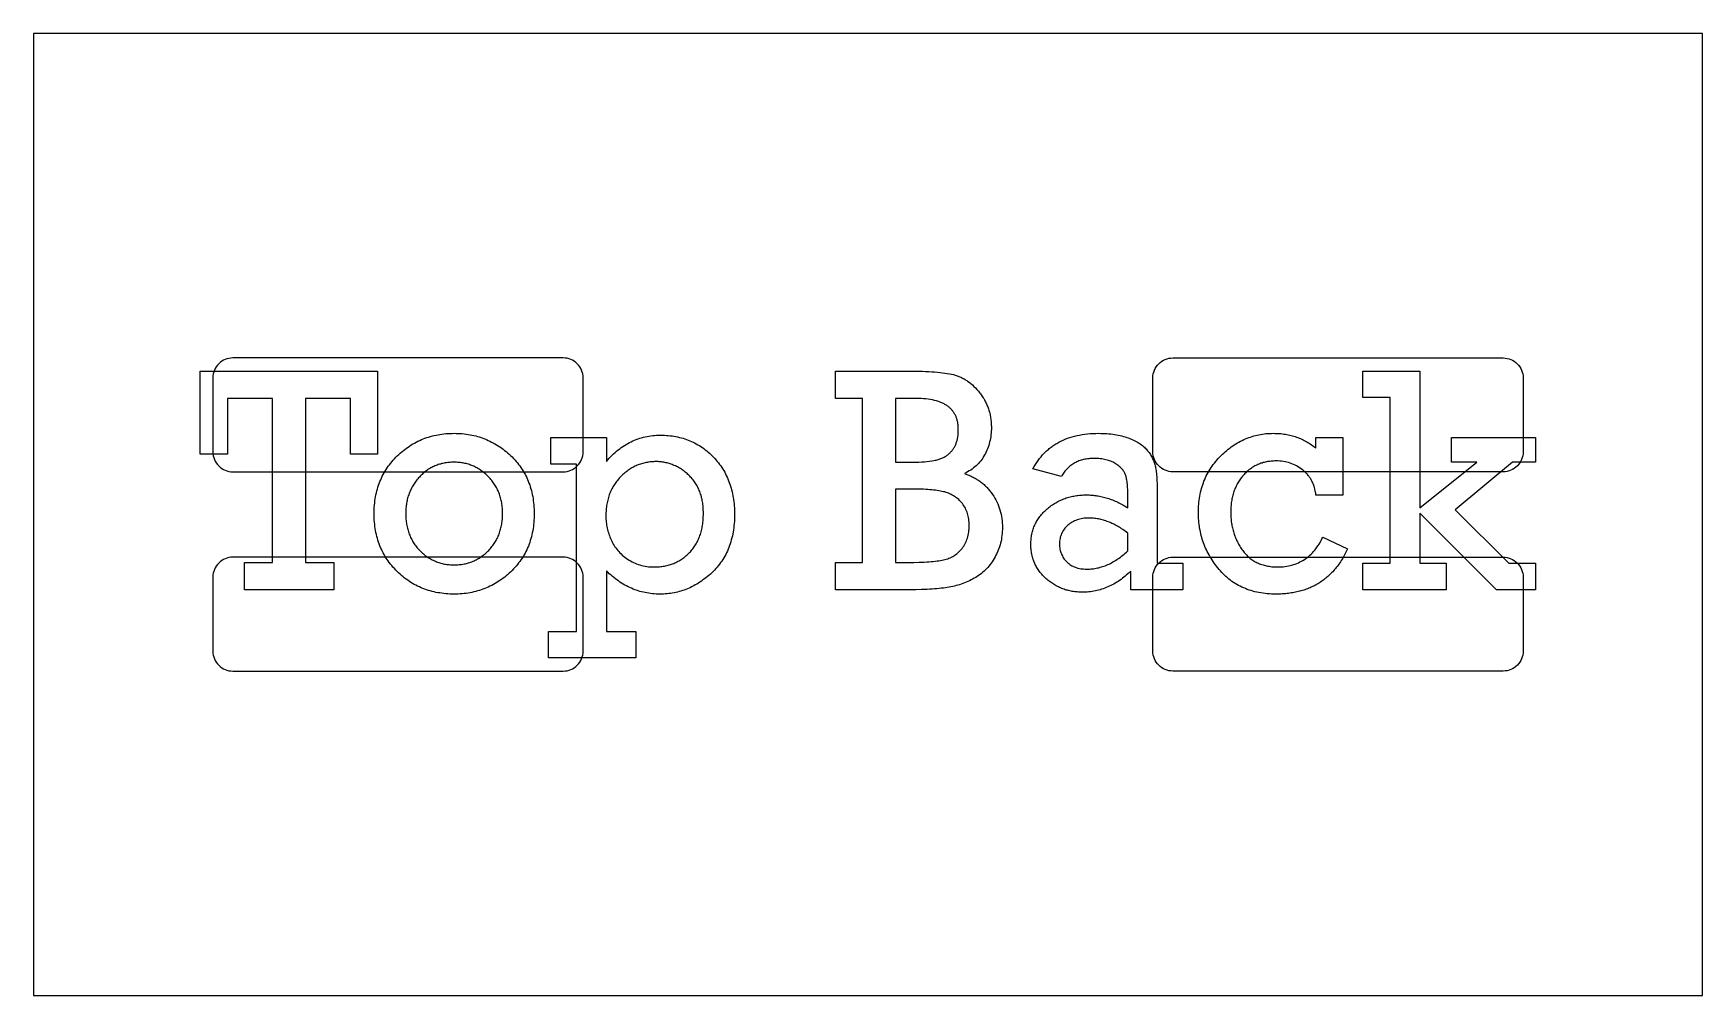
# Model space of a CAD drawing. Extents: x 1 to 138, y 1 to 97.
# Drawn here: x 115.2 to 138.27, y 13.87 to 27.18 of the extents above; entities that cross this region are included whole.
import ezdxf

# ---------------------------------------------------------------- set-up
doc = ezdxf.new("R2010")
doc.units = 0
doc.layers.add('_XREF_-_SIDE_-_01', color=1, linetype='CONTINUOUS')

msp = doc.modelspace()

# ---------------------------------------------------------------- linework, layer by layer
at = {"layer": '_XREF_-_SIDE_-_01'}
for points in [[(115.196, 13.872), (138.271, 13.872), (138.271, 27.181), (115.196, 27.181)], [(118.501, 19.865), (118.501, 22.132), (117.877, 22.132), (117.877, 21.36), (117.503, 21.36), (117.503, 22.511), (119.954, 22.511), (119.954, 21.36), (119.58, 21.36), (119.58, 22.132), (118.958, 22.132), (118.958, 19.865), (119.351, 19.865), (119.351, 19.486), (118.114, 19.486), (118.114, 19.865)], [(126.656, 19.865), (126.656, 22.132), (126.284, 22.132), (126.284, 22.511), (127.291, 22.511), (127.342, 22.51), (127.392, 22.51), (127.439, 22.509), (127.486, 22.507), (127.53, 22.506), (127.573, 22.504), (127.615, 22.501), (127.654, 22.498), (127.692, 22.495), (127.729, 22.491), (127.764, 22.487), (127.797, 22.482), (127.829, 22.478), (127.859, 22.472), (127.887, 22.467), (127.914, 22.461), (127.927, 22.457), (127.94, 22.454), (127.952, 22.45), (127.965, 22.446), (127.978, 22.441), (127.99, 22.436), (128.002, 22.431), (128.015, 22.426), (128.027, 22.42), (128.039, 22.414), (128.051, 22.408), (128.063, 22.401), (128.075, 22.395), (128.086, 22.387), (128.098, 22.38), (128.109, 22.372), (128.132, 22.356), (128.154, 22.338), (128.176, 22.319), (128.198, 22.299), (128.219, 22.278), (128.24, 22.256), (128.26, 22.232), (128.28, 22.207), (128.29, 22.194), (128.299, 22.182), (128.309, 22.169), (128.317, 22.155), (128.326, 22.142), (128.334, 22.129), (128.342, 22.115), (128.35, 22.101), (128.357, 22.087), (128.364, 22.073), (128.371, 22.059), (128.377, 22.045), (128.383, 22.03), (128.389, 22.016), (128.394, 22.001), (128.399, 21.986), (128.404, 21.971), (128.409, 21.956), (128.413, 21.941), (128.417, 21.926), (128.42, 21.91), (128.423, 21.894), (128.426, 21.879), (128.429, 21.863), (128.431, 21.847), (128.433, 21.83), (128.435, 21.814), (128.436, 21.797), (128.438, 21.781), (128.438, 21.764), (128.439, 21.747), (128.439, 21.73), (128.439, 21.704), (128.437, 21.678), (128.436, 21.652), (128.433, 21.627), (128.43, 21.602), (128.426, 21.578), (128.421, 21.553), (128.415, 21.53), (128.409, 21.506), (128.402, 21.483), (128.394, 21.46), (128.386, 21.437), (128.377, 21.415), (128.367, 21.393), (128.356, 21.371), (128.344, 21.35), (128.332, 21.329), (128.319, 21.308), (128.306, 21.289), (128.292, 21.27), (128.277, 21.252), (128.261, 21.234), (128.245, 21.217), (128.228, 21.201), (128.21, 21.185), (128.192, 21.17), (128.173, 21.155), (128.153, 21.142), (128.133, 21.129), (128.111, 21.116), (128.09, 21.104), (128.067, 21.093), (128.098, 21.082), (128.128, 21.07), (128.158, 21.056), (128.172, 21.05), (128.186, 21.042), (128.2, 21.035), (128.213, 21.028), (128.227, 21.02), (128.24, 21.012), (128.253, 21.004), (128.266, 20.995), (128.278, 20.986), (128.29, 20.978), (128.302, 20.968), (128.314, 20.959), (128.326, 20.95), (128.337, 20.94), (128.348, 20.93), (128.359, 20.92), (128.37, 20.909), (128.38, 20.898), (128.39, 20.888), (128.4, 20.876), (128.41, 20.865), (128.419, 20.853), (128.429, 20.842), (128.438, 20.83), (128.447, 20.817), (128.455, 20.805), (128.472, 20.78), (128.487, 20.754), (128.501, 20.728), (128.515, 20.701), (128.527, 20.674), (128.538, 20.646), (128.548, 20.618), (128.557, 20.589), (128.565, 20.561), (128.572, 20.531), (128.578, 20.501), (128.583, 20.471), (128.586, 20.44), (128.589, 20.409), (128.591, 20.377), (128.591, 20.345), (128.591, 20.317), (128.59, 20.29), (128.588, 20.263), (128.585, 20.236), (128.581, 20.209), (128.577, 20.183), (128.572, 20.157), (128.566, 20.132), (128.559, 20.106), (128.552, 20.081), (128.543, 20.057), (128.534, 20.033), (128.524, 20.009), (128.514, 19.985), (128.502, 19.962), (128.49, 19.939), (128.477, 19.916), (128.464, 19.894), (128.45, 19.873), (128.435, 19.852), (128.42, 19.833), (128.405, 19.813), (128.389, 19.795), (128.372, 19.777), (128.355, 19.759), (128.338, 19.743), (128.32, 19.727), (128.301, 19.711), (128.282, 19.696), (128.262, 19.682), (128.242, 19.669), (128.222, 19.656), (128.2, 19.644), (128.179, 19.632), (128.158, 19.621), (128.136, 19.61), (128.114, 19.6), (128.092, 19.59), (128.069, 19.581), (128.046, 19.572), (128.023, 19.564), (128, 19.556), (127.976, 19.549), (127.953, 19.543), (127.929, 19.537), (127.904, 19.531), (127.88, 19.526), (127.855, 19.521), (127.83, 19.517), (127.803, 19.513), (127.776, 19.509), (127.747, 19.506), (127.717, 19.503), (127.686, 19.5), (127.653, 19.497), (127.62, 19.495), (127.586, 19.493), (127.55, 19.491), (127.513, 19.49), (127.475, 19.489), (127.396, 19.487), (127.313, 19.486), (126.284, 19.486), (126.284, 19.865)], [(133.95, 19.854), (133.95, 22.143), (133.572, 22.143), (133.572, 22.511), (134.363, 22.511), (134.363, 20.621), (135.15, 21.25), (134.8, 21.25), (134.8, 21.591), (135.963, 21.591), (135.963, 21.25), (135.642, 21.25), (134.852, 20.593), (135.594, 19.854), (135.963, 19.854), (135.963, 19.486), (135.422, 19.486), (134.363, 20.545), (134.363, 19.854), (134.726, 19.854), (134.726, 19.486), (133.572, 19.486), (133.572, 19.854)], [(127.113, 21.252), (127.398, 21.252), (127.438, 21.252), (127.476, 21.254), (127.513, 21.256), (127.548, 21.259), (127.582, 21.263), (127.614, 21.268), (127.645, 21.274), (127.66, 21.277), (127.674, 21.28), (127.689, 21.284), (127.702, 21.288), (127.715, 21.292), (127.728, 21.296), (127.741, 21.301), (127.753, 21.306), (127.765, 21.311), (127.776, 21.316), (127.787, 21.321), (127.798, 21.327), (127.808, 21.333), (127.818, 21.339), (127.827, 21.346), (127.836, 21.352), (127.845, 21.359), (127.853, 21.366), (127.861, 21.373), (127.869, 21.381), (127.876, 21.388), (127.883, 21.396), (127.89, 21.404), (127.897, 21.412), (127.903, 21.421), (127.91, 21.43), (127.916, 21.439), (127.921, 21.448), (127.927, 21.457), (127.932, 21.467), (127.937, 21.476), (127.941, 21.486), (127.946, 21.497), (127.95, 21.507), (127.954, 21.518), (127.958, 21.528), (127.961, 21.539), (127.964, 21.551), (127.97, 21.574), (127.974, 21.598), (127.978, 21.622), (127.98, 21.648), (127.982, 21.675), (127.982, 21.702), (127.982, 21.728), (127.98, 21.754), (127.979, 21.766), (127.977, 21.779), (127.975, 21.791), (127.973, 21.803), (127.971, 21.814), (127.968, 21.826), (127.965, 21.837), (127.962, 21.848), (127.958, 21.859), (127.954, 21.87), (127.95, 21.88), (127.946, 21.89), (127.941, 21.9), (127.936, 21.91), (127.931, 21.919), (127.925, 21.929), (127.919, 21.938), (127.913, 21.947), (127.907, 21.956), (127.9, 21.964), (127.893, 21.972), (127.886, 21.981), (127.878, 21.988), (127.87, 21.996), (127.862, 22.004), (127.854, 22.011), (127.845, 22.018), (127.836, 22.025), (127.827, 22.031), (127.817, 22.038), (127.807, 22.044), (127.797, 22.05), (127.787, 22.056), (127.776, 22.061), (127.765, 22.067), (127.754, 22.072), (127.742, 22.077), (127.731, 22.081), (127.706, 22.09), (127.68, 22.098), (127.653, 22.105), (127.625, 22.112), (127.596, 22.117), (127.566, 22.122), (127.535, 22.126), (127.502, 22.128), (127.468, 22.131), (127.434, 22.132), (127.398, 22.132), (127.113, 22.132)], [(119.906, 20.539), (119.906, 20.569), (119.907, 20.599), (119.909, 20.628), (119.911, 20.658), (119.914, 20.687), (119.917, 20.715), (119.921, 20.743), (119.926, 20.771), (119.931, 20.799), (119.937, 20.826), (119.944, 20.853), (119.951, 20.879), (119.959, 20.905), (119.967, 20.931), (119.976, 20.957), (119.986, 20.982), (119.997, 21.007), (120.008, 21.031), (120.019, 21.055), (120.031, 21.079), (120.044, 21.102), (120.058, 21.126), (120.072, 21.148), (120.087, 21.171), (120.102, 21.193), (120.118, 21.214), (120.135, 21.236), (120.152, 21.257), (120.17, 21.278), (120.189, 21.298), (120.208, 21.318), (120.227, 21.338), (120.248, 21.357), (120.268, 21.375), (120.289, 21.393), (120.31, 21.411), (120.331, 21.428), (120.353, 21.444), (120.375, 21.459), (120.397, 21.474), (120.42, 21.488), (120.442, 21.502), (120.465, 21.515), (120.489, 21.528), (120.512, 21.54), (120.536, 21.551), (120.56, 21.562), (120.585, 21.572), (120.609, 21.581), (120.634, 21.59), (120.659, 21.598), (120.685, 21.606), (120.711, 21.613), (120.737, 21.619), (120.763, 21.625), (120.79, 21.63), (120.816, 21.635), (120.844, 21.639), (120.871, 21.642), (120.899, 21.645), (120.927, 21.647), (120.955, 21.648), (120.984, 21.649), (121.012, 21.65), (121.041, 21.649), (121.069, 21.648), (121.096, 21.647), (121.124, 21.645), (121.151, 21.642), (121.178, 21.639), (121.205, 21.635), (121.232, 21.63), (121.258, 21.625), (121.284, 21.62), (121.31, 21.613), (121.335, 21.606), (121.36, 21.599), (121.385, 21.591), (121.41, 21.582), (121.435, 21.573), (121.459, 21.563), (121.483, 21.552), (121.507, 21.541), (121.53, 21.529), (121.553, 21.517), (121.576, 21.504), (121.599, 21.491), (121.622, 21.477), (121.644, 21.462), (121.666, 21.447), (121.688, 21.431), (121.709, 21.414), (121.731, 21.397), (121.752, 21.379), (121.772, 21.361), (121.793, 21.342), (121.813, 21.323), (121.832, 21.303), (121.851, 21.283), (121.869, 21.262), (121.887, 21.241), (121.904, 21.22), (121.92, 21.198), (121.935, 21.176), (121.95, 21.154), (121.965, 21.131), (121.978, 21.108), (121.992, 21.085), (122.004, 21.061), (122.016, 21.037), (122.027, 21.012), (122.037, 20.987), (122.047, 20.962), (122.057, 20.936), (122.065, 20.91), (122.073, 20.884), (122.08, 20.857), (122.087, 20.83), (122.093, 20.803), (122.099, 20.775), (122.103, 20.747), (122.107, 20.718), (122.111, 20.689), (122.114, 20.66), (122.116, 20.63), (122.118, 20.6), (122.119, 20.569), (122.119, 20.539), (122.119, 20.508), (122.118, 20.477), (122.116, 20.447), (122.114, 20.418), (122.111, 20.388), (122.108, 20.359), (122.103, 20.331), (122.099, 20.303), (122.093, 20.275), (122.087, 20.247), (122.081, 20.22), (122.073, 20.193), (122.065, 20.167), (122.057, 20.141), (122.048, 20.115), (122.038, 20.09), (122.027, 20.065), (122.016, 20.04), (122.004, 20.016), (121.992, 19.992), (121.979, 19.969), (121.965, 19.945), (121.951, 19.923), (121.936, 19.9), (121.921, 19.878), (121.904, 19.857), (121.888, 19.835), (121.87, 19.814), (121.852, 19.794), (121.833, 19.774), (121.814, 19.754), (121.794, 19.734), (121.773, 19.715), (121.753, 19.697), (121.732, 19.679), (121.711, 19.662), (121.689, 19.645), (121.667, 19.629), (121.645, 19.614), (121.623, 19.599), (121.601, 19.585), (121.578, 19.571), (121.555, 19.559), (121.532, 19.546), (121.508, 19.534), (121.484, 19.523), (121.46, 19.513), (121.436, 19.503), (121.411, 19.493), (121.387, 19.485), (121.362, 19.477), (121.336, 19.469), (121.311, 19.462), (121.285, 19.456), (121.259, 19.45), (121.232, 19.445), (121.206, 19.44), (121.179, 19.436), (121.152, 19.433), (121.124, 19.43), (121.097, 19.428), (121.069, 19.427), (121.041, 19.426), (121.012, 19.426), (120.983, 19.426), (120.954, 19.427), (120.926, 19.428), (120.897, 19.43), (120.869, 19.433), (120.842, 19.437), (120.814, 19.441), (120.787, 19.445), (120.76, 19.45), (120.734, 19.456), (120.707, 19.463), (120.681, 19.47), (120.656, 19.477), (120.63, 19.485), (120.605, 19.494), (120.581, 19.504), (120.556, 19.514), (120.532, 19.525), (120.508, 19.536), (120.484, 19.548), (120.461, 19.56), (120.438, 19.574), (120.415, 19.587), (120.393, 19.602), (120.371, 19.617), (120.349, 19.632), (120.327, 19.648), (120.306, 19.665), (120.285, 19.683), (120.265, 19.701), (120.244, 19.719), (120.224, 19.739), (120.205, 19.758), (120.186, 19.778), (120.167, 19.799), (120.15, 19.82), (120.132, 19.841), (120.116, 19.862), (120.1, 19.884), (120.085, 19.906), (120.07, 19.928), (120.056, 19.951), (120.043, 19.974), (120.03, 19.998), (120.018, 20.022), (120.007, 20.046), (119.996, 20.07), (119.985, 20.095), (119.976, 20.12), (119.967, 20.146), (119.958, 20.172), (119.951, 20.198), (119.943, 20.224), (119.937, 20.251), (119.931, 20.278), (119.926, 20.306), (119.921, 20.334), (119.917, 20.362), (119.914, 20.391), (119.911, 20.42), (119.909, 20.449), (119.907, 20.478), (119.906, 20.508)], [(122.704, 18.91), (122.704, 21.224), (122.349, 21.224), (122.349, 21.591), (123.117, 21.591), (123.117, 21.26), (123.136, 21.283), (123.156, 21.304), (123.176, 21.325), (123.196, 21.346), (123.216, 21.365), (123.237, 21.384), (123.258, 21.402), (123.279, 21.419), (123.301, 21.436), (123.323, 21.452), (123.344, 21.467), (123.367, 21.482), (123.389, 21.496), (123.412, 21.509), (123.435, 21.521), (123.458, 21.533), (123.482, 21.544), (123.505, 21.554), (123.529, 21.564), (123.554, 21.572), (123.578, 21.581), (123.603, 21.588), (123.628, 21.595), (123.653, 21.601), (123.679, 21.606), (123.705, 21.611), (123.731, 21.615), (123.757, 21.618), (123.784, 21.62), (123.81, 21.622), (123.837, 21.623), (123.865, 21.624), (123.892, 21.623), (123.92, 21.622), (123.947, 21.621), (123.973, 21.619), (124, 21.616), (124.026, 21.613), (124.051, 21.609), (124.077, 21.605), (124.102, 21.599), (124.127, 21.594), (124.152, 21.588), (124.176, 21.581), (124.2, 21.573), (124.223, 21.565), (124.247, 21.557), (124.27, 21.547), (124.293, 21.538), (124.315, 21.527), (124.337, 21.516), (124.359, 21.505), (124.381, 21.492), (124.402, 21.48), (124.423, 21.466), (124.444, 21.452), (124.464, 21.438), (124.484, 21.423), (124.504, 21.407), (124.524, 21.391), (124.543, 21.374), (124.562, 21.356), (124.58, 21.338), (124.598, 21.319), (124.616, 21.3), (124.634, 21.28), (124.65, 21.26), (124.666, 21.24), (124.682, 21.22), (124.697, 21.199), (124.712, 21.177), (124.725, 21.156), (124.739, 21.134), (124.752, 21.111), (124.764, 21.088), (124.775, 21.065), (124.786, 21.042), (124.797, 21.018), (124.807, 20.994), (124.816, 20.969), (124.825, 20.944), (124.833, 20.919), (124.841, 20.893), (124.848, 20.867), (124.854, 20.841), (124.86, 20.814), (124.866, 20.787), (124.871, 20.76), (124.875, 20.732), (124.878, 20.704), (124.882, 20.676), (124.884, 20.647), (124.886, 20.618), (124.888, 20.588), (124.888, 20.558), (124.889, 20.528), (124.888, 20.496), (124.887, 20.465), (124.886, 20.434), (124.884, 20.403), (124.881, 20.373), (124.878, 20.344), (124.874, 20.315), (124.869, 20.286), (124.864, 20.257), (124.858, 20.23), (124.851, 20.202), (124.844, 20.175), (124.837, 20.148), (124.828, 20.122), (124.819, 20.096), (124.81, 20.071), (124.8, 20.046), (124.789, 20.021), (124.778, 19.997), (124.766, 19.973), (124.753, 19.95), (124.74, 19.927), (124.726, 19.905), (124.711, 19.883), (124.696, 19.861), (124.681, 19.84), (124.664, 19.819), (124.647, 19.799), (124.63, 19.779), (124.612, 19.759), (124.593, 19.74), (124.573, 19.721), (124.554, 19.703), (124.534, 19.685), (124.514, 19.668), (124.493, 19.652), (124.473, 19.636), (124.452, 19.621), (124.431, 19.606), (124.41, 19.592), (124.389, 19.578), (124.368, 19.565), (124.346, 19.553), (124.325, 19.541), (124.303, 19.53), (124.281, 19.519), (124.259, 19.509), (124.236, 19.499), (124.214, 19.491), (124.191, 19.482), (124.168, 19.474), (124.145, 19.467), (124.122, 19.46), (124.099, 19.454), (124.075, 19.449), (124.052, 19.444), (124.028, 19.44), (124.004, 19.436), (123.98, 19.433), (123.955, 19.43), (123.931, 19.428), (123.906, 19.427), (123.881, 19.426), (123.856, 19.426), (123.83, 19.426), (123.804, 19.427), (123.779, 19.428), (123.753, 19.431), (123.728, 19.433), (123.703, 19.437), (123.678, 19.441), (123.653, 19.446), (123.629, 19.451), (123.604, 19.457), (123.58, 19.464), (123.556, 19.471), (123.533, 19.479), (123.509, 19.487), (123.486, 19.496), (123.463, 19.506), (123.44, 19.516), (123.417, 19.527), (123.394, 19.539), (123.372, 19.551), (123.349, 19.564), (123.327, 19.578), (123.305, 19.592), (123.284, 19.607), (123.262, 19.622), (123.241, 19.638), (123.22, 19.655), (123.199, 19.672), (123.178, 19.69), (123.157, 19.708), (123.137, 19.728), (123.117, 19.747), (123.117, 18.91), (123.526, 18.91), (123.526, 18.543), (122.319, 18.543), (122.319, 18.91)], [(131.087, 19.854), (131.087, 19.486), (130.365, 19.486), (130.365, 19.743), (130.346, 19.725), (130.327, 19.708), (130.308, 19.691), (130.289, 19.675), (130.27, 19.659), (130.25, 19.644), (130.231, 19.629), (130.211, 19.616), (130.191, 19.602), (130.171, 19.589), (130.151, 19.577), (130.13, 19.565), (130.11, 19.554), (130.089, 19.544), (130.069, 19.534), (130.048, 19.524), (130.027, 19.516), (130.006, 19.507), (129.984, 19.5), (129.963, 19.493), (129.941, 19.486), (129.92, 19.48), (129.898, 19.475), (129.876, 19.47), (129.854, 19.466), (129.832, 19.462), (129.809, 19.459), (129.787, 19.456), (129.764, 19.454), (129.741, 19.453), (129.719, 19.452), (129.696, 19.452), (129.678, 19.452), (129.66, 19.452), (129.642, 19.453), (129.625, 19.455), (129.608, 19.456), (129.591, 19.458), (129.574, 19.461), (129.557, 19.463), (129.54, 19.466), (129.524, 19.47), (129.507, 19.474), (129.491, 19.478), (129.475, 19.482), (129.459, 19.487), (129.443, 19.493), (129.427, 19.498), (129.412, 19.504), (129.396, 19.511), (129.381, 19.518), (129.366, 19.525), (129.351, 19.532), (129.336, 19.54), (129.322, 19.548), (129.307, 19.557), (129.293, 19.566), (129.279, 19.575), (129.265, 19.585), (129.251, 19.595), (129.237, 19.605), (129.223, 19.616), (129.21, 19.627), (129.197, 19.639), (129.184, 19.65), (129.171, 19.662), (129.159, 19.675), (129.147, 19.687), (129.136, 19.7), (129.125, 19.712), (129.114, 19.725), (129.104, 19.739), (129.094, 19.752), (129.085, 19.766), (129.076, 19.779), (129.067, 19.794), (129.059, 19.808), (129.052, 19.822), (129.044, 19.837), (129.038, 19.852), (129.031, 19.867), (129.025, 19.882), (129.02, 19.897), (129.014, 19.913), (129.01, 19.929), (129.005, 19.945), (129.001, 19.961), (128.998, 19.978), (128.995, 19.994), (128.992, 20.011), (128.99, 20.028), (128.988, 20.046), (128.986, 20.063), (128.985, 20.081), (128.985, 20.099), (128.985, 20.117), (128.985, 20.135), (128.986, 20.153), (128.987, 20.171), (128.988, 20.189), (128.99, 20.206), (128.993, 20.223), (128.995, 20.241), (128.999, 20.257), (129.002, 20.274), (129.007, 20.291), (129.011, 20.307), (129.016, 20.323), (129.022, 20.339), (129.028, 20.355), (129.034, 20.37), (129.041, 20.385), (129.048, 20.401), (129.056, 20.415), (129.064, 20.43), (129.073, 20.445), (129.082, 20.459), (129.091, 20.473), (129.101, 20.487), (129.111, 20.501), (129.122, 20.514), (129.133, 20.528), (129.145, 20.541), (129.157, 20.554), (129.169, 20.567), (129.182, 20.579), (129.196, 20.592), (129.21, 20.604), (129.224, 20.616), (129.238, 20.627), (129.253, 20.638), (129.267, 20.649), (129.282, 20.66), (129.297, 20.67), (129.313, 20.679), (129.328, 20.689), (129.344, 20.697), (129.359, 20.706), (129.375, 20.714), (129.391, 20.722), (129.408, 20.729), (129.424, 20.736), (129.441, 20.743), (129.458, 20.749), (129.475, 20.755), (129.492, 20.76), (129.509, 20.765), (129.527, 20.77), (129.545, 20.775), (129.563, 20.778), (129.581, 20.782), (129.599, 20.785), (129.618, 20.788), (129.636, 20.791), (129.655, 20.793), (129.674, 20.794), (129.693, 20.796), (129.713, 20.797), (129.732, 20.797), (129.752, 20.797), (129.771, 20.797), (129.789, 20.797), (129.807, 20.796), (129.826, 20.795), (129.844, 20.793), (129.862, 20.791), (129.881, 20.789), (129.899, 20.786), (129.917, 20.783), (129.935, 20.78), (129.953, 20.776), (129.971, 20.772), (129.989, 20.768), (130.007, 20.763), (130.025, 20.758), (130.043, 20.753), (130.061, 20.747), (130.079, 20.741), (130.096, 20.735), (130.114, 20.728), (130.132, 20.721), (130.149, 20.713), (130.167, 20.705), (130.185, 20.697), (130.202, 20.689), (130.22, 20.68), (130.237, 20.67), (130.255, 20.661), (130.272, 20.651), (130.289, 20.641), (130.307, 20.63), (130.324, 20.619), (130.324, 20.828), (130.323, 20.867), (130.322, 20.904), (130.32, 20.938), (130.316, 20.97), (130.314, 20.985), (130.312, 21), (130.309, 21.014), (130.307, 21.028), (130.304, 21.04), (130.301, 21.053), (130.297, 21.065), (130.293, 21.076), (130.289, 21.086), (130.285, 21.097), (130.279, 21.108), (130.273, 21.118), (130.266, 21.128), (130.259, 21.138), (130.251, 21.148), (130.243, 21.158), (130.233, 21.168), (130.224, 21.178), (130.213, 21.187), (130.202, 21.196), (130.19, 21.206), (130.178, 21.215), (130.165, 21.223), (130.151, 21.232), (130.137, 21.241), (130.122, 21.249), (130.107, 21.256), (130.091, 21.263), (130.074, 21.269), (130.057, 21.275), (130.04, 21.28), (130.022, 21.284), (130.003, 21.288), (129.984, 21.292), (129.965, 21.295), (129.945, 21.297), (129.924, 21.299), (129.903, 21.301), (129.881, 21.301), (129.859, 21.302), (129.839, 21.302), (129.82, 21.301), (129.802, 21.3), (129.784, 21.298), (129.766, 21.296), (129.748, 21.293), (129.731, 21.29), (129.714, 21.286), (129.697, 21.282), (129.681, 21.278), (129.665, 21.272), (129.65, 21.267), (129.634, 21.261), (129.619, 21.254), (129.605, 21.247), (129.591, 21.24), (129.577, 21.232), (129.563, 21.223), (129.55, 21.214), (129.537, 21.205), (129.525, 21.195), (129.512, 21.185), (129.5, 21.174), (129.489, 21.162), (129.478, 21.15), (129.467, 21.138), (129.456, 21.125), (129.446, 21.112), (129.436, 21.098), (129.427, 21.084), (129.417, 21.069), (129.409, 21.054), (129.013, 21.158), (129.03, 21.189), (129.047, 21.218), (129.066, 21.246), (129.085, 21.273), (129.104, 21.3), (129.125, 21.325), (129.146, 21.35), (129.157, 21.362), (129.168, 21.373), (129.18, 21.385), (129.191, 21.396), (129.203, 21.407), (129.215, 21.417), (129.227, 21.428), (129.239, 21.438), (129.251, 21.448), (129.264, 21.458), (129.277, 21.467), (129.29, 21.476), (129.303, 21.485), (129.316, 21.494), (129.33, 21.503), (129.344, 21.511), (129.358, 21.519), (129.372, 21.527), (129.4, 21.542), (129.43, 21.556), (129.46, 21.569), (129.491, 21.581), (129.523, 21.592), (129.555, 21.602), (129.589, 21.611), (129.623, 21.619), (129.657, 21.626), (129.693, 21.632), (129.729, 21.638), (129.766, 21.642), (129.804, 21.645), (129.842, 21.648), (129.882, 21.649), (129.922, 21.65), (129.951, 21.649), (129.98, 21.649), (130.008, 21.647), (130.036, 21.646), (130.064, 21.643), (130.09, 21.641), (130.117, 21.637), (130.143, 21.634), (130.168, 21.629), (130.193, 21.625), (130.217, 21.619), (130.241, 21.614), (130.264, 21.607), (130.287, 21.601), (130.31, 21.593), (130.331, 21.585), (130.353, 21.577), (130.373, 21.569), (130.393, 21.56), (130.412, 21.551), (130.431, 21.542), (130.449, 21.532), (130.466, 21.522), (130.482, 21.512), (130.498, 21.502), (130.513, 21.491), (130.528, 21.48), (130.541, 21.468), (130.554, 21.457), (130.567, 21.445), (130.578, 21.433), (130.589, 21.42), (130.599, 21.408), (130.609, 21.395), (130.619, 21.382), (130.628, 21.369), (130.637, 21.355), (130.645, 21.342), (130.653, 21.329), (130.66, 21.315), (130.667, 21.301), (130.673, 21.288), (130.679, 21.274), (130.685, 21.259), (130.69, 21.245), (130.695, 21.231), (130.699, 21.216), (130.703, 21.202), (130.707, 21.187), (130.71, 21.17), (130.713, 21.153), (130.716, 21.134), (130.719, 21.115), (130.721, 21.094), (130.723, 21.072), (130.725, 21.05), (130.728, 21.001), (130.731, 20.947), (130.732, 20.89), (130.733, 20.828), (130.733, 19.854)], [(133.296, 21.591), (133.296, 20.795), (132.926, 20.795), (132.922, 20.823), (132.917, 20.851), (132.911, 20.877), (132.904, 20.903), (132.9, 20.915), (132.896, 20.927), (132.892, 20.94), (132.887, 20.951), (132.882, 20.963), (132.877, 20.975), (132.871, 20.986), (132.866, 20.997), (132.86, 21.008), (132.853, 21.018), (132.847, 21.029), (132.84, 21.039), (132.833, 21.049), (132.826, 21.059), (132.819, 21.068), (132.811, 21.078), (132.803, 21.087), (132.795, 21.096), (132.786, 21.105), (132.778, 21.113), (132.769, 21.121), (132.76, 21.13), (132.75, 21.138), (132.74, 21.145), (132.72, 21.16), (132.7, 21.174), (132.679, 21.187), (132.658, 21.199), (132.637, 21.209), (132.615, 21.219), (132.593, 21.228), (132.57, 21.237), (132.547, 21.244), (132.523, 21.25), (132.499, 21.255), (132.475, 21.259), (132.45, 21.263), (132.425, 21.265), (132.4, 21.267), (132.374, 21.267), (132.357, 21.267), (132.34, 21.266), (132.323, 21.265), (132.306, 21.264), (132.29, 21.262), (132.273, 21.26), (132.257, 21.258), (132.241, 21.255), (132.226, 21.251), (132.21, 21.248), (132.195, 21.244), (132.18, 21.239), (132.165, 21.235), (132.15, 21.229), (132.136, 21.224), (132.122, 21.218), (132.108, 21.211), (132.094, 21.205), (132.08, 21.198), (132.067, 21.19), (132.054, 21.182), (132.041, 21.174), (132.028, 21.165), (132.015, 21.156), (132.003, 21.147), (131.991, 21.137), (131.979, 21.127), (131.967, 21.116), (131.955, 21.105), (131.944, 21.094), (131.933, 21.082), (131.922, 21.07), (131.911, 21.058), (131.901, 21.045), (131.891, 21.032), (131.881, 21.019), (131.872, 21.006), (131.863, 20.992), (131.854, 20.978), (131.846, 20.964), (131.838, 20.95), (131.83, 20.935), (131.823, 20.92), (131.816, 20.905), (131.809, 20.89), (131.803, 20.875), (131.797, 20.859), (131.791, 20.843), (131.786, 20.827), (131.781, 20.81), (131.777, 20.793), (131.772, 20.776), (131.768, 20.759), (131.765, 20.742), (131.762, 20.724), (131.759, 20.706), (131.756, 20.688), (131.754, 20.669), (131.752, 20.651), (131.751, 20.632), (131.749, 20.613), (131.749, 20.593), (131.748, 20.574), (131.748, 20.554), (131.748, 20.535), (131.749, 20.517), (131.749, 20.499), (131.75, 20.481), (131.752, 20.463), (131.754, 20.445), (131.756, 20.427), (131.758, 20.409), (131.761, 20.392), (131.764, 20.375), (131.767, 20.357), (131.771, 20.34), (131.775, 20.324), (131.78, 20.307), (131.784, 20.29), (131.789, 20.274), (131.795, 20.257), (131.8, 20.241), (131.806, 20.225), (131.812, 20.209), (131.819, 20.193), (131.826, 20.178), (131.833, 20.162), (131.841, 20.147), (131.849, 20.132), (131.857, 20.117), (131.866, 20.102), (131.874, 20.087), (131.884, 20.072), (131.893, 20.058), (131.903, 20.043), (131.913, 20.029), (131.924, 20.015), (131.934, 20.001), (131.945, 19.988), (131.957, 19.976), (131.968, 19.963), (131.98, 19.952), (131.992, 19.94), (132.005, 19.929), (132.018, 19.919), (132.031, 19.909), (132.044, 19.9), (132.058, 19.89), (132.072, 19.882), (132.086, 19.874), (132.1, 19.866), (132.115, 19.858), (132.13, 19.852), (132.146, 19.845), (132.161, 19.839), (132.177, 19.834), (132.194, 19.829), (132.21, 19.824), (132.227, 19.82), (132.244, 19.816), (132.262, 19.813), (132.279, 19.81), (132.297, 19.807), (132.315, 19.805), (132.334, 19.804), (132.353, 19.803), (132.372, 19.802), (132.391, 19.802), (132.418, 19.802), (132.445, 19.803), (132.471, 19.805), (132.496, 19.808), (132.521, 19.812), (132.546, 19.816), (132.57, 19.821), (132.594, 19.827), (132.617, 19.834), (132.64, 19.842), (132.662, 19.85), (132.684, 19.86), (132.705, 19.87), (132.726, 19.881), (132.746, 19.892), (132.766, 19.905), (132.786, 19.918), (132.805, 19.932), (132.823, 19.947), (132.841, 19.963), (132.859, 19.98), (132.876, 19.997), (132.893, 20.015), (132.909, 20.034), (132.925, 20.054), (132.94, 20.074), (132.955, 20.096), (132.969, 20.118), (132.983, 20.141), (132.996, 20.165), (133.009, 20.189), (133.022, 20.215), (133.363, 20.054), (133.354, 20.034), (133.345, 20.015), (133.336, 19.996), (133.326, 19.978), (133.316, 19.96), (133.306, 19.942), (133.296, 19.924), (133.286, 19.907), (133.275, 19.89), (133.265, 19.873), (133.254, 19.856), (133.242, 19.84), (133.231, 19.825), (133.219, 19.809), (133.207, 19.794), (133.195, 19.779), (133.183, 19.764), (133.171, 19.75), (133.158, 19.736), (133.145, 19.723), (133.132, 19.709), (133.119, 19.696), (133.105, 19.683), (133.092, 19.671), (133.078, 19.659), (133.064, 19.647), (133.049, 19.636), (133.035, 19.624), (133.02, 19.613), (133.005, 19.603), (132.99, 19.593), (132.975, 19.583), (132.959, 19.573), (132.943, 19.564), (132.927, 19.555), (132.911, 19.546), (132.895, 19.537), (132.878, 19.529), (132.861, 19.521), (132.844, 19.514), (132.827, 19.507), (132.81, 19.5), (132.792, 19.493), (132.774, 19.487), (132.756, 19.481), (132.738, 19.475), (132.719, 19.47), (132.701, 19.465), (132.682, 19.46), (132.663, 19.456), (132.644, 19.451), (132.624, 19.448), (132.604, 19.444), (132.584, 19.441), (132.564, 19.438), (132.544, 19.435), (132.523, 19.433), (132.503, 19.431), (132.482, 19.429), (132.461, 19.428), (132.439, 19.427), (132.418, 19.426), (132.396, 19.426), (132.374, 19.426), (132.343, 19.426), (132.312, 19.427), (132.282, 19.429), (132.252, 19.431), (132.223, 19.434), (132.194, 19.438), (132.165, 19.442), (132.137, 19.447), (132.11, 19.453), (132.082, 19.459), (132.055, 19.466), (132.029, 19.474), (132.003, 19.482), (131.977, 19.491), (131.952, 19.501), (131.927, 19.511), (131.903, 19.522), (131.879, 19.534), (131.855, 19.546), (131.832, 19.559), (131.809, 19.573), (131.787, 19.587), (131.765, 19.602), (131.744, 19.618), (131.723, 19.634), (131.702, 19.651), (131.682, 19.669), (131.662, 19.687), (131.643, 19.706), (131.624, 19.726), (131.605, 19.746), (131.587, 19.767), (131.569, 19.788), (131.552, 19.81), (131.536, 19.832), (131.52, 19.854), (131.504, 19.876), (131.489, 19.899), (131.475, 19.921), (131.461, 19.944), (131.448, 19.967), (131.436, 19.99), (131.424, 20.014), (131.412, 20.038), (131.401, 20.061), (131.391, 20.086), (131.381, 20.11), (131.372, 20.134), (131.363, 20.159), (131.355, 20.184), (131.347, 20.209), (131.34, 20.234), (131.334, 20.26), (131.328, 20.286), (131.323, 20.311), (131.318, 20.338), (131.314, 20.364), (131.31, 20.39), (131.307, 20.417), (131.305, 20.444), (131.303, 20.471), (131.301, 20.499), (131.3, 20.526), (131.3, 20.554), (131.3, 20.583), (131.301, 20.613), (131.303, 20.642), (131.305, 20.67), (131.308, 20.699), (131.311, 20.727), (131.315, 20.754), (131.32, 20.782), (131.325, 20.809), (131.331, 20.835), (131.337, 20.862), (131.344, 20.888), (131.352, 20.913), (131.36, 20.939), (131.369, 20.964), (131.378, 20.988), (131.388, 21.013), (131.399, 21.037), (131.41, 21.061), (131.422, 21.084), (131.435, 21.107), (131.448, 21.13), (131.462, 21.152), (131.476, 21.175), (131.491, 21.196), (131.507, 21.218), (131.523, 21.239), (131.54, 21.26), (131.557, 21.28), (131.575, 21.3), (131.594, 21.32), (131.613, 21.34), (131.633, 21.359), (131.653, 21.377), (131.673, 21.395), (131.693, 21.412), (131.713, 21.429), (131.734, 21.445), (131.755, 21.461), (131.776, 21.475), (131.797, 21.49), (131.818, 21.503), (131.84, 21.516), (131.861, 21.529), (131.883, 21.54), (131.905, 21.552), (131.928, 21.562), (131.95, 21.572), (131.973, 21.582), (131.996, 21.59), (132.019, 21.598), (132.042, 21.606), (132.065, 21.613), (132.089, 21.619), (132.113, 21.625), (132.136, 21.63), (132.161, 21.635), (132.185, 21.639), (132.209, 21.642), (132.234, 21.645), (132.259, 21.647), (132.284, 21.648), (132.309, 21.649), (132.335, 21.65), (132.357, 21.649), (132.378, 21.649), (132.4, 21.648), (132.421, 21.646), (132.442, 21.645), (132.462, 21.642), (132.483, 21.64), (132.503, 21.637), (132.523, 21.633), (132.543, 21.629), (132.563, 21.625), (132.582, 21.621), (132.601, 21.616), (132.62, 21.61), (132.639, 21.604), (132.658, 21.598), (132.676, 21.591), (132.694, 21.584), (132.712, 21.577), (132.73, 21.569), (132.747, 21.561), (132.765, 21.552), (132.782, 21.543), (132.799, 21.533), (132.815, 21.524), (132.832, 21.513), (132.848, 21.503), (132.864, 21.491), (132.88, 21.48), (132.896, 21.468), (132.911, 21.456), (132.926, 21.443), (132.926, 21.591)], [(120.343, 20.54), (120.343, 20.52), (120.343, 20.501), (120.344, 20.482), (120.346, 20.464), (120.347, 20.445), (120.35, 20.427), (120.352, 20.409), (120.355, 20.391), (120.358, 20.373), (120.362, 20.356), (120.366, 20.339), (120.37, 20.322), (120.375, 20.305), (120.38, 20.289), (120.385, 20.272), (120.391, 20.256), (120.398, 20.24), (120.404, 20.225), (120.411, 20.209), (120.419, 20.194), (120.427, 20.179), (120.435, 20.164), (120.443, 20.15), (120.452, 20.136), (120.461, 20.122), (120.471, 20.108), (120.481, 20.094), (120.492, 20.081), (120.503, 20.067), (120.514, 20.054), (120.525, 20.042), (120.537, 20.029), (120.55, 20.017), (120.562, 20.005), (120.575, 19.993), (120.587, 19.982), (120.6, 19.972), (120.613, 19.961), (120.627, 19.951), (120.64, 19.942), (120.654, 19.933), (120.667, 19.924), (120.681, 19.916), (120.695, 19.908), (120.71, 19.9), (120.724, 19.893), (120.739, 19.886), (120.753, 19.88), (120.768, 19.874), (120.783, 19.868), (120.799, 19.863), (120.814, 19.858), (120.83, 19.853), (120.845, 19.849), (120.861, 19.846), (120.877, 19.842), (120.894, 19.839), (120.91, 19.837), (120.927, 19.835), (120.944, 19.833), (120.961, 19.832), (120.978, 19.831), (120.995, 19.83), (121.012, 19.83), (121.03, 19.83), (121.048, 19.831), (121.065, 19.832), (121.082, 19.833), (121.099, 19.835), (121.116, 19.837), (121.133, 19.84), (121.149, 19.843), (121.165, 19.846), (121.181, 19.85), (121.197, 19.854), (121.213, 19.858), (121.228, 19.863), (121.244, 19.868), (121.259, 19.874), (121.274, 19.88), (121.289, 19.887), (121.304, 19.894), (121.318, 19.901), (121.332, 19.909), (121.346, 19.917), (121.36, 19.925), (121.374, 19.934), (121.388, 19.943), (121.401, 19.953), (121.414, 19.963), (121.427, 19.973), (121.44, 19.984), (121.453, 19.995), (121.465, 20.007), (121.477, 20.019), (121.49, 20.031), (121.501, 20.044), (121.513, 20.057), (121.524, 20.07), (121.535, 20.083), (121.545, 20.097), (121.555, 20.11), (121.565, 20.124), (121.574, 20.139), (121.583, 20.153), (121.591, 20.167), (121.599, 20.182), (121.607, 20.197), (121.614, 20.212), (121.621, 20.228), (121.628, 20.243), (121.634, 20.259), (121.64, 20.275), (121.645, 20.291), (121.65, 20.308), (121.655, 20.324), (121.659, 20.341), (121.663, 20.358), (121.667, 20.375), (121.67, 20.393), (121.673, 20.41), (121.675, 20.428), (121.677, 20.446), (121.679, 20.465), (121.68, 20.483), (121.681, 20.502), (121.682, 20.521), (121.682, 20.54), (121.682, 20.559), (121.681, 20.578), (121.68, 20.597), (121.679, 20.615), (121.677, 20.634), (121.675, 20.652), (121.673, 20.67), (121.67, 20.688), (121.666, 20.705), (121.663, 20.722), (121.659, 20.74), (121.654, 20.756), (121.65, 20.773), (121.644, 20.79), (121.639, 20.806), (121.633, 20.822), (121.627, 20.838), (121.62, 20.853), (121.613, 20.869), (121.606, 20.884), (121.598, 20.899), (121.589, 20.914), (121.581, 20.928), (121.572, 20.942), (121.563, 20.957), (121.553, 20.97), (121.543, 20.984), (121.532, 20.998), (121.521, 21.011), (121.51, 21.024), (121.498, 21.037), (121.486, 21.049), (121.474, 21.062), (121.461, 21.074), (121.449, 21.085), (121.436, 21.096), (121.423, 21.107), (121.41, 21.117), (121.397, 21.127), (121.383, 21.137), (121.37, 21.146), (121.356, 21.155), (121.342, 21.163), (121.328, 21.171), (121.314, 21.179), (121.299, 21.186), (121.285, 21.193), (121.27, 21.2), (121.255, 21.206), (121.24, 21.211), (121.225, 21.217), (121.209, 21.221), (121.194, 21.226), (121.178, 21.23), (121.162, 21.234), (121.146, 21.237), (121.13, 21.24), (121.114, 21.243), (121.097, 21.245), (121.081, 21.246), (121.064, 21.248), (121.047, 21.249), (121.03, 21.249), (121.012, 21.25), (120.994, 21.249), (120.976, 21.249), (120.959, 21.248), (120.941, 21.246), (120.924, 21.245), (120.907, 21.242), (120.89, 21.24), (120.873, 21.237), (120.857, 21.233), (120.84, 21.23), (120.824, 21.225), (120.808, 21.221), (120.792, 21.216), (120.777, 21.21), (120.762, 21.205), (120.747, 21.198), (120.732, 21.192), (120.717, 21.185), (120.702, 21.177), (120.688, 21.17), (120.674, 21.161), (120.66, 21.153), (120.646, 21.144), (120.633, 21.135), (120.62, 21.125), (120.606, 21.115), (120.593, 21.104), (120.581, 21.093), (120.568, 21.082), (120.556, 21.07), (120.544, 21.058), (120.532, 21.045), (120.52, 21.032), (120.509, 21.019), (120.498, 21.006), (120.488, 20.992), (120.477, 20.979), (120.468, 20.965), (120.458, 20.951), (120.449, 20.937), (120.44, 20.922), (120.432, 20.908), (120.424, 20.893), (120.417, 20.878), (120.409, 20.863), (120.403, 20.848), (120.396, 20.832), (120.39, 20.816), (120.384, 20.801), (120.379, 20.784), (120.374, 20.768), (120.369, 20.752), (120.365, 20.735), (120.361, 20.718), (120.358, 20.701), (120.355, 20.684), (120.352, 20.667), (120.349, 20.649), (120.347, 20.631), (120.346, 20.613), (120.344, 20.595), (120.343, 20.577), (120.343, 20.558)], [(123.11, 20.508), (123.111, 20.487), (123.111, 20.465), (123.113, 20.444), (123.115, 20.422), (123.117, 20.401), (123.12, 20.38), (123.124, 20.359), (123.128, 20.338), (123.133, 20.317), (123.138, 20.297), (123.144, 20.276), (123.151, 20.256), (123.158, 20.236), (123.165, 20.216), (123.173, 20.196), (123.182, 20.176), (123.191, 20.156), (123.201, 20.137), (123.212, 20.118), (123.223, 20.099), (123.235, 20.081), (123.248, 20.064), (123.261, 20.047), (123.275, 20.03), (123.29, 20.013), (123.305, 19.997), (123.321, 19.982), (123.337, 19.966), (123.355, 19.951), (123.373, 19.937), (123.391, 19.923), (123.41, 19.909), (123.43, 19.896), (123.45, 19.884), (123.471, 19.873), (123.492, 19.862), (123.513, 19.853), (123.535, 19.844), (123.558, 19.836), (123.58, 19.829), (123.604, 19.822), (123.627, 19.817), (123.651, 19.812), (123.676, 19.808), (123.701, 19.805), (123.726, 19.803), (123.752, 19.802), (123.778, 19.802), (123.796, 19.802), (123.814, 19.802), (123.832, 19.803), (123.85, 19.805), (123.868, 19.806), (123.885, 19.809), (123.902, 19.811), (123.919, 19.814), (123.936, 19.817), (123.952, 19.821), (123.969, 19.825), (123.985, 19.829), (124.001, 19.834), (124.017, 19.84), (124.032, 19.845), (124.048, 19.851), (124.063, 19.858), (124.078, 19.864), (124.092, 19.871), (124.107, 19.879), (124.121, 19.887), (124.135, 19.895), (124.149, 19.904), (124.163, 19.913), (124.177, 19.922), (124.19, 19.932), (124.203, 19.943), (124.216, 19.953), (124.229, 19.964), (124.241, 19.976), (124.254, 19.987), (124.266, 20), (124.278, 20.012), (124.289, 20.025), (124.3, 20.038), (124.311, 20.051), (124.321, 20.065), (124.331, 20.079), (124.341, 20.093), (124.35, 20.108), (124.359, 20.122), (124.367, 20.138), (124.375, 20.153), (124.383, 20.169), (124.39, 20.185), (124.397, 20.201), (124.404, 20.217), (124.41, 20.234), (124.416, 20.251), (124.421, 20.269), (124.426, 20.287), (124.431, 20.305), (124.435, 20.323), (124.439, 20.341), (124.443, 20.36), (124.446, 20.379), (124.449, 20.399), (124.451, 20.419), (124.454, 20.439), (124.455, 20.459), (124.457, 20.48), (124.457, 20.5), (124.458, 20.522), (124.458, 20.543), (124.458, 20.564), (124.457, 20.585), (124.456, 20.605), (124.455, 20.625), (124.453, 20.645), (124.451, 20.664), (124.449, 20.683), (124.446, 20.702), (124.442, 20.721), (124.439, 20.739), (124.434, 20.757), (124.43, 20.775), (124.425, 20.792), (124.42, 20.81), (124.414, 20.826), (124.408, 20.843), (124.401, 20.859), (124.395, 20.875), (124.387, 20.891), (124.38, 20.906), (124.372, 20.922), (124.363, 20.936), (124.354, 20.951), (124.345, 20.965), (124.335, 20.979), (124.325, 20.993), (124.315, 21.006), (124.304, 21.02), (124.293, 21.032), (124.281, 21.045), (124.27, 21.057), (124.257, 21.069), (124.245, 21.081), (124.232, 21.092), (124.219, 21.103), (124.206, 21.113), (124.193, 21.124), (124.18, 21.133), (124.166, 21.143), (124.153, 21.152), (124.14, 21.161), (124.126, 21.169), (124.112, 21.177), (124.099, 21.184), (124.085, 21.192), (124.071, 21.198), (124.056, 21.205), (124.042, 21.211), (124.028, 21.217), (124.013, 21.222), (123.999, 21.227), (123.984, 21.232), (123.969, 21.236), (123.954, 21.24), (123.939, 21.243), (123.924, 21.246), (123.909, 21.249), (123.894, 21.252), (123.878, 21.254), (123.863, 21.255), (123.847, 21.257), (123.831, 21.258), (123.815, 21.258), (123.799, 21.258), (123.782, 21.258), (123.766, 21.257), (123.749, 21.256), (123.732, 21.255), (123.716, 21.253), (123.699, 21.251), (123.683, 21.248), (123.667, 21.245), (123.651, 21.242), (123.635, 21.238), (123.619, 21.234), (123.603, 21.229), (123.588, 21.224), (123.572, 21.219), (123.557, 21.213), (123.542, 21.207), (123.527, 21.2), (123.512, 21.193), (123.498, 21.186), (123.483, 21.178), (123.469, 21.17), (123.454, 21.161), (123.44, 21.152), (123.426, 21.143), (123.412, 21.133), (123.398, 21.123), (123.384, 21.112), (123.371, 21.101), (123.357, 21.09), (123.344, 21.078), (123.331, 21.065), (123.318, 21.053), (123.305, 21.04), (123.293, 21.027), (123.281, 21.013), (123.269, 20.999), (123.258, 20.985), (123.247, 20.971), (123.237, 20.957), (123.227, 20.942), (123.218, 20.927), (123.208, 20.911), (123.2, 20.896), (123.191, 20.88), (123.184, 20.864), (123.176, 20.847), (123.169, 20.831), (123.162, 20.814), (123.156, 20.797), (123.15, 20.779), (123.145, 20.762), (123.14, 20.744), (123.135, 20.726), (123.131, 20.707), (123.127, 20.688), (123.123, 20.669), (123.12, 20.65), (123.118, 20.631), (123.115, 20.611), (123.114, 20.591), (123.112, 20.571), (123.111, 20.55), (123.111, 20.529)], [(127.113, 19.865), (127.285, 19.865), (127.366, 19.865), (127.442, 19.867), (127.478, 19.868), (127.512, 19.869), (127.545, 19.871), (127.576, 19.873), (127.607, 19.875), (127.635, 19.878), (127.663, 19.881), (127.688, 19.884), (127.713, 19.887), (127.736, 19.891), (127.758, 19.894), (127.778, 19.898), (127.797, 19.903), (127.816, 19.908), (127.835, 19.914), (127.853, 19.921), (127.87, 19.928), (127.887, 19.937), (127.904, 19.945), (127.92, 19.955), (127.936, 19.965), (127.951, 19.976), (127.966, 19.988), (127.98, 20), (127.994, 20.013), (128.008, 20.027), (128.021, 20.042), (128.033, 20.057), (128.045, 20.073), (128.057, 20.089), (128.067, 20.106), (128.077, 20.124), (128.086, 20.142), (128.094, 20.161), (128.101, 20.18), (128.108, 20.2), (128.113, 20.22), (128.118, 20.241), (128.123, 20.262), (128.126, 20.284), (128.129, 20.307), (128.131, 20.33), (128.132, 20.354), (128.132, 20.378), (128.132, 20.4), (128.131, 20.421), (128.129, 20.443), (128.126, 20.463), (128.123, 20.484), (128.119, 20.503), (128.114, 20.523), (128.109, 20.542), (128.102, 20.56), (128.095, 20.578), (128.088, 20.596), (128.079, 20.613), (128.07, 20.629), (128.06, 20.646), (128.049, 20.661), (128.038, 20.677), (128.026, 20.691), (128.013, 20.706), (128, 20.719), (127.987, 20.732), (127.973, 20.744), (127.959, 20.756), (127.945, 20.767), (127.93, 20.777), (127.914, 20.787), (127.898, 20.796), (127.882, 20.805), (127.865, 20.812), (127.848, 20.82), (127.831, 20.826), (127.813, 20.832), (127.794, 20.838), (127.775, 20.842), (127.755, 20.847), (127.734, 20.851), (127.712, 20.855), (127.689, 20.859), (127.665, 20.862), (127.641, 20.865), (127.615, 20.868), (127.588, 20.87), (127.56, 20.872), (127.532, 20.874), (127.502, 20.875), (127.471, 20.876), (127.44, 20.877), (127.407, 20.878), (127.374, 20.878), (127.113, 20.878)], [(130.324, 20.269), (130.307, 20.282), (130.29, 20.294), (130.274, 20.306), (130.257, 20.318), (130.24, 20.329), (130.223, 20.34), (130.207, 20.35), (130.19, 20.36), (130.173, 20.37), (130.156, 20.379), (130.139, 20.388), (130.122, 20.396), (130.106, 20.404), (130.089, 20.412), (130.072, 20.419), (130.055, 20.426), (130.038, 20.432), (130.021, 20.438), (130.004, 20.443), (129.987, 20.448), (129.97, 20.453), (129.953, 20.457), (129.936, 20.461), (129.919, 20.465), (129.902, 20.468), (129.885, 20.47), (129.868, 20.473), (129.851, 20.475), (129.834, 20.476), (129.817, 20.477), (129.8, 20.478), (129.783, 20.478), (129.761, 20.477), (129.74, 20.476), (129.72, 20.474), (129.7, 20.472), (129.681, 20.468), (129.662, 20.464), (129.643, 20.459), (129.625, 20.453), (129.607, 20.446), (129.59, 20.439), (129.573, 20.431), (129.557, 20.422), (129.541, 20.412), (129.525, 20.401), (129.51, 20.39), (129.496, 20.378), (129.482, 20.365), (129.469, 20.352), (129.456, 20.338), (129.445, 20.324), (129.435, 20.31), (129.425, 20.295), (129.417, 20.279), (129.409, 20.263), (129.402, 20.247), (129.397, 20.23), (129.392, 20.213), (129.388, 20.195), (129.384, 20.177), (129.382, 20.158), (129.381, 20.139), (129.38, 20.119), (129.381, 20.101), (129.382, 20.083), (129.384, 20.065), (129.387, 20.048), (129.39, 20.031), (129.395, 20.015), (129.4, 19.999), (129.406, 19.983), (129.412, 19.968), (129.42, 19.953), (129.428, 19.938), (129.437, 19.924), (129.447, 19.91), (129.458, 19.897), (129.469, 19.884), (129.481, 19.871), (129.494, 19.859), (129.508, 19.848), (129.522, 19.837), (129.537, 19.827), (129.552, 19.818), (129.567, 19.81), (129.584, 19.803), (129.601, 19.796), (129.618, 19.79), (129.636, 19.785), (129.655, 19.781), (129.674, 19.777), (129.694, 19.775), (129.714, 19.773), (129.735, 19.772), (129.756, 19.771), (129.775, 19.771), (129.794, 19.772), (129.812, 19.773), (129.831, 19.775), (129.849, 19.777), (129.868, 19.78), (129.886, 19.783), (129.904, 19.787), (129.923, 19.791), (129.941, 19.796), (129.959, 19.801), (129.977, 19.807), (129.995, 19.813), (130.013, 19.819), (130.031, 19.827), (130.048, 19.834), (130.066, 19.842), (130.084, 19.851), (130.101, 19.86), (130.119, 19.87), (130.136, 19.88), (130.154, 19.89), (130.171, 19.902), (130.188, 19.913), (130.205, 19.925), (130.222, 19.938), (130.239, 19.951), (130.256, 19.964), (130.273, 19.978), (130.29, 19.993), (130.307, 20.008), (130.324, 20.023)]]:
    msp.add_lwpolyline(points, close=True, dxfattribs=at)
for points in [[(117.677, 22.417), (117.677, 21.393, 0.414214), (117.952, 21.117), (122.52, 21.117, 0.414214), (122.796, 21.393), (122.796, 22.417, 0.414214), (122.52, 22.692), (117.952, 22.692, 0.414214)], [(130.947, 22.692), (135.515, 22.692, -0.414214), (135.79, 22.417), (135.79, 21.393, -0.414214), (135.515, 21.117), (130.947, 21.117, -0.414214), (130.671, 21.393), (130.671, 22.417, -0.414214)], [(117.677, 19.66), (117.677, 18.637, 0.414214), (117.952, 18.361), (122.52, 18.361, 0.414214), (122.796, 18.637), (122.796, 19.66, 0.414214), (122.52, 19.936), (117.952, 19.936, 0.414214)], [(130.947, 19.936), (135.515, 19.936, -0.414214), (135.79, 19.66), (135.79, 18.637, -0.414214), (135.515, 18.361), (130.947, 18.361, -0.414214), (130.671, 18.637), (130.671, 19.66, -0.414214)]]:
    msp.add_lwpolyline(points, format="xyb", close=True, dxfattribs=at)

doc.saveas('drawing.dxf')
